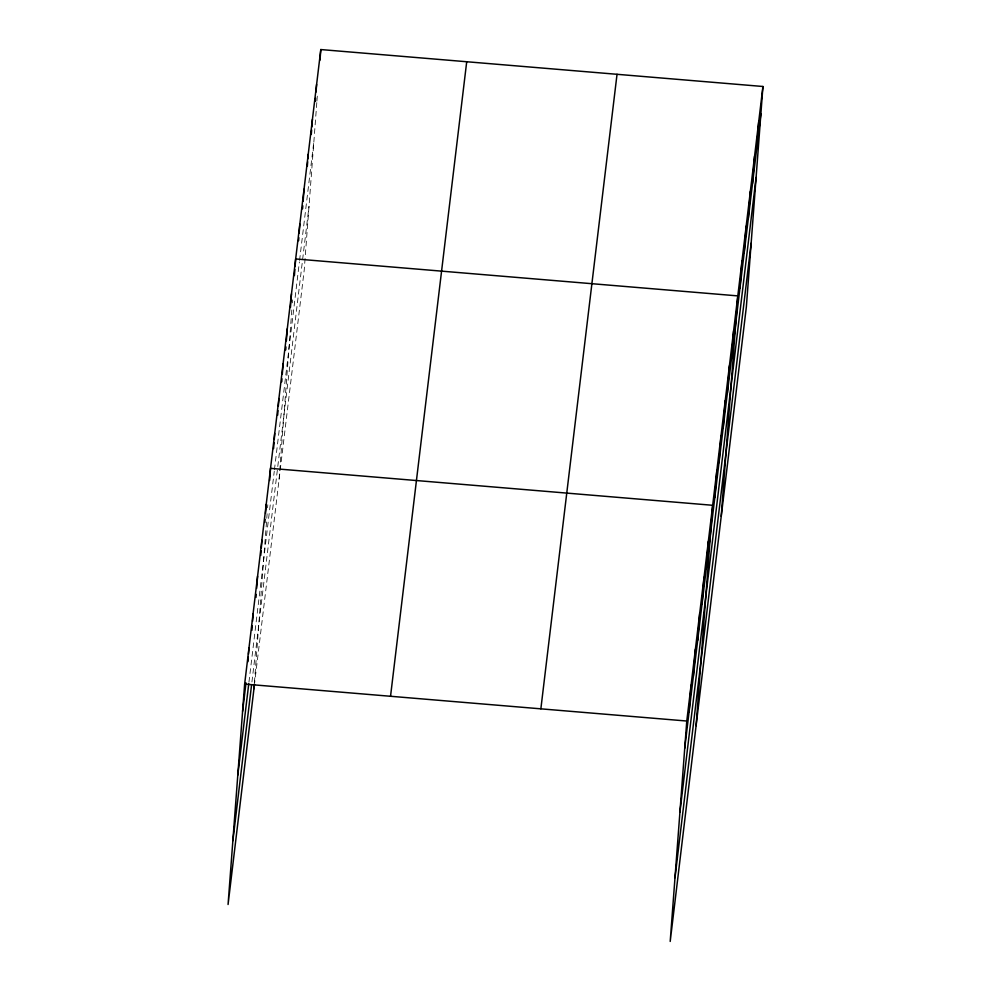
<?xml version="1.0" encoding="UTF-8"?>
<svg xmlns="http://www.w3.org/2000/svg" width="991" height="991" viewBox="0 0 991 991"><rect width="100%" height="100%" fill="white"/><g stroke="black" fill="none" stroke-linecap="round" stroke-linejoin="round"><path stroke-width="0.74" stroke-dasharray="4.96 3.72" d="M254.414 682.7L267.112 513.809M267.57 507.739L267.805 504.704M279.09 479.371L291.911 308.969M292.357 302.887L292.593 299.852M316.81 102.606L304.225 269.973L254.687 682.7M316.922 101.082L317.492 93.488M248.939 682.192L274.259 471.332M274.433 469.821L299.393 261.934M299.567 260.422L313.961 140.549M251.925 681.957L309.019 206.227"/><path stroke-width="1.49" d="M762.934 86.49L686.775 721.027L670.201 941.45L746.359 306.913L762.934 86.49L320.799 49.55L244.641 684.087L228.066 904.51L254.501 684.224M247.923 661.753L248.27 657.219M248.493 654.184L248.952 648.139M251.9 630.338L252.247 625.804M252.581 621.258L253.151 613.689M255.988 597.412L256.223 594.389M256.669 588.332L257.586 576.217M260.757 555.406L261.104 550.86M261.327 547.837L261.897 540.268M264.857 522.468L265.08 519.445M265.538 513.388L266.22 504.308M253.956 688.77L254.303 684.211M269.626 480.462L270.531 468.347L712.665 505.286L696.091 725.709M273.578 448.589L274.036 442.531M274.272 439.509L274.718 433.451M277.653 415.204L278 410.658M278.347 406.112L278.917 398.543M281.729 381.808L281.964 378.785M282.299 374.239L283.104 363.647M285.693 349.947L285.928 346.912M286.374 340.854L287.291 328.752M290.45 307.47L291.478 293.844M294.414 275.597L294.872 269.54M295.095 266.517L295.665 258.948L737.8 295.888L721.225 516.311M298.601 240.702L298.836 237.667M299.171 233.133L299.852 224.053M302.565 208.828L302.788 205.806M303.135 201.26L304.051 189.145M307.321 166.364L307.668 161.818M307.891 158.795L308.238 154.249M311.285 134.491L311.632 129.945M311.855 126.922L312.425 119.354M315.361 101.107L315.584 98.072M316.042 92.014L316.612 84.446M320.006 60.141L320.799 49.55M689.042 712.318L691.086 685.066M693.353 676.357L695.409 649.117M697.676 640.397L699.72 613.156M701.987 604.448L704.031 577.196M706.298 568.487L708.354 541.247M714.808 497.631L716.852 470.378M718.995 462.735L721.052 435.483M723.182 427.827L725.239 400.587M727.382 392.931L729.426 365.679M731.569 358.036L733.613 330.783M739.943 288.232L741.986 260.98M744.13 253.337L746.186 226.084M748.316 218.429L750.373 191.189M752.503 183.533L754.56 156.281M756.703 148.638L758.747 121.385M242.584 711.34L246.003 682.873M237.79 775.086L248.766 683.691M232.86 840.764L251.565 684.954M390.541 696.277L466.711 61.739M540.863 708.838L617.034 74.3M684.719 748.279L760.89 113.73M679.925 812.025L756.096 177.476M674.995 877.704L751.153 243.154M244.641 684.087L686.775 721.027"/></g></svg>
